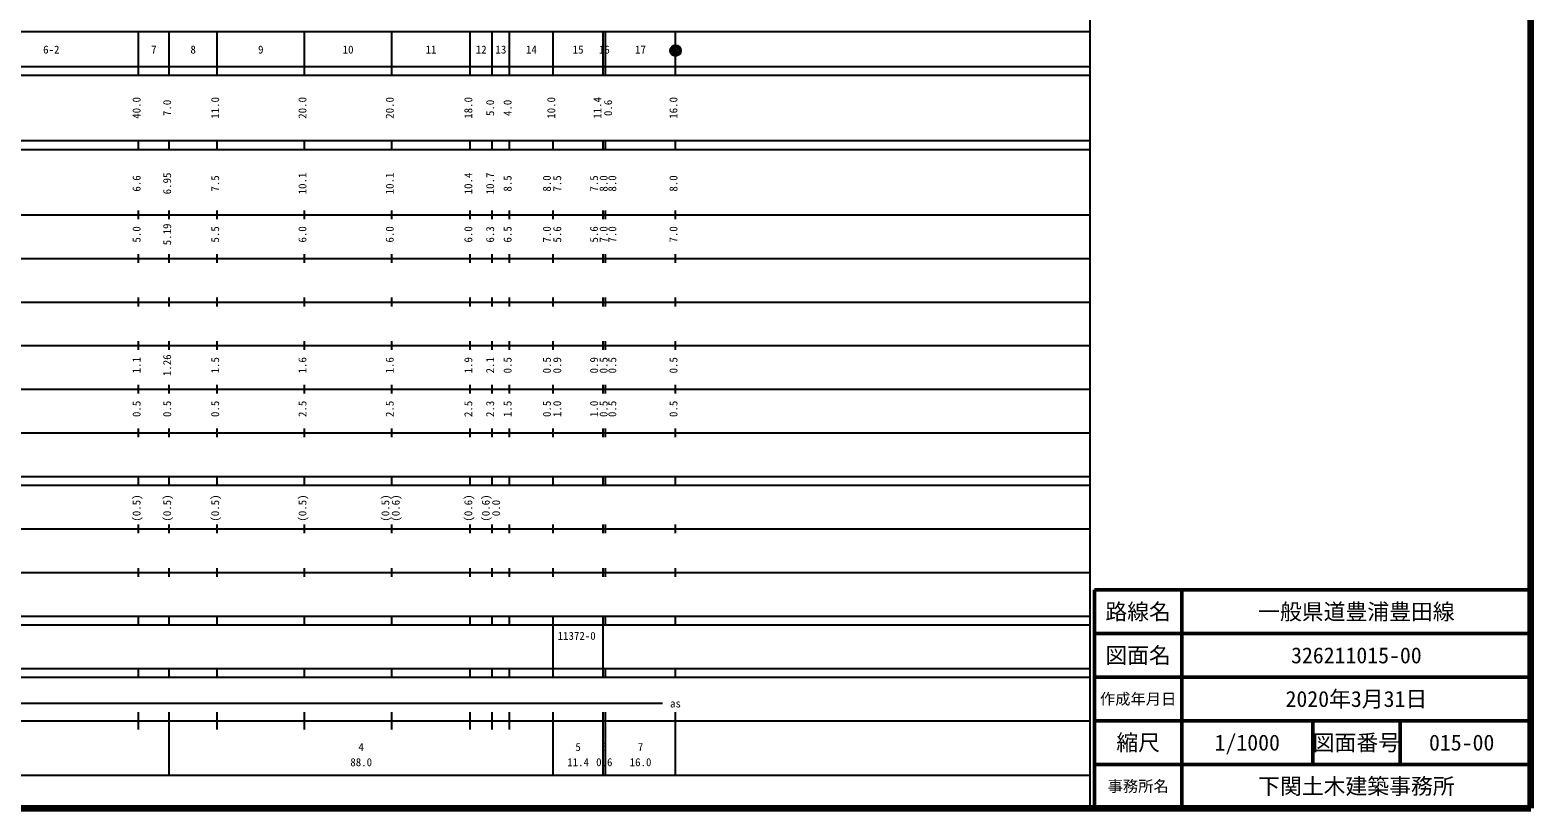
# Model space of a CAD drawing. Units: millimetres on the paper, enlarged 1000 times. Extents: x 40000 to 680000, y 20000 to 380000.
# Drawn here: x 336128 to 680000, y 20000 to 198357 of the extents above; entities that cross this region are included whole.
import ezdxf
from ezdxf.enums import TextEntityAlignment as Align

# ---------------------------------------------------------------- set-up
doc = ezdxf.new("R2010")
doc.units = ezdxf.units.MM
doc.header["$LTSCALE"] = 1000
for name, color, linetype, lineweight in [('M-TTL', 2, 'Continuous', 140), ('M-TTL-BAND', 7, 'Continuous', 25), ('M-TTL-FRAM', 2, 'Continuous', 50), ('M-TTL-LINE', 7, 'Continuous', 50)]:
    doc.layers.add(name, color=color, linetype=linetype, lineweight=lineweight)
doc.layers.add('M-TTL-TXT', color=7, linetype='Continuous')
doc.styles.add('ＭＳ ゴシック', font='')
doc.styles.get('ＭＳ ゴシック').set_extended_font_data('MS Gothic')

msp = doc.modelspace()

# ---------------------------------------------------------------- linework, layer by layer
at = {"layer": 'M-TTL'}
for p, q in [((680000, 20000), (680000, 380000)), ((40000, 20000), (680000, 20000))]:
    msp.add_line(p, q, dxfattribs=at)
at = {"layer": 'M-TTL-BAND'}
for p, q in [((579000, 20000), (579000, 370000)), ((68000, 198000), (579000, 198000)), ((361000, 188000), (361000, 198000)), ((368000, 188000), (368000, 198000)), ((379000, 188000), (379000, 198000)), ((399000, 188000), (399000, 198000)), ((419000, 188000), (419000, 198000)), ((437000, 188000), (437000, 198000)), ((442000, 188000), (442000, 198000)), ((446000, 188000), (446000, 198000)), ((456000, 188000), (456000, 198000)), ((467400, 188000), (467400, 198000)), ((468000, 188000), (468000, 198000)), ((484000, 188000), (484000, 198000)), ((40000, 190000), (579000, 190000)), ((40000, 188000), (579000, 188000)), ((40000, 173000), (579000, 173000)), ((361000, 171000), (361000, 173000)), ((368000, 171000), (368000, 173000)), ((379000, 171000), (379000, 173000)), ((399000, 171000), (399000, 173000)), ((419000, 171000), (419000, 173000)), ((437000, 171000), (437000, 173000)), ((442000, 171000), (442000, 173000)), ((446000, 171000), (446000, 173000)), ((456000, 171000), (456000, 173000)), ((467400, 171000), (467400, 173000)), ((468000, 171000), (468000, 173000)), ((484000, 171000), (484000, 173000)), ((40000, 171000), (579000, 171000)), ((40000, 156000), (579000, 156000)), ((361000, 155000), (361000, 157000)), ((368000, 155000), (368000, 157000)), ((379000, 155000), (379000, 157000)), ((399000, 155000), (399000, 157000)), ((419000, 155000), (419000, 157000)), ((437000, 155000), (437000, 157000)), ((442000, 155000), (442000, 157000)), ((446000, 155000), (446000, 157000)), ((456000, 155000), (456000, 157000)), ((467400, 155000), (467400, 157000)), ((468000, 155000), (468000, 157000)), ((484000, 155000), (484000, 157000)), ((46000, 146000), (579000, 146000)), ((361000, 145000), (361000, 147000)), ((368000, 145000), (368000, 147000)), ((379000, 145000), (379000, 147000)), ((399000, 145000), (399000, 147000)), ((419000, 145000), (419000, 147000)), ((437000, 145000), (437000, 147000)), ((442000, 145000), (442000, 147000)), ((446000, 145000), (446000, 147000)), ((456000, 145000), (456000, 147000)), ((467400, 145000), (467400, 147000)), ((468000, 145000), (468000, 147000)), ((484000, 145000), (484000, 147000)), ((52000, 136000), (579000, 136000)), ((361000, 135000), (361000, 137000)), ((368000, 135000), (368000, 137000)), ((379000, 135000), (379000, 137000)), ((399000, 135000), (399000, 137000)), ((419000, 135000), (419000, 137000)), ((437000, 135000), (437000, 137000)), ((442000, 135000), (442000, 137000)), ((446000, 135000), (446000, 137000)), ((456000, 135000), (456000, 137000)), ((467400, 135000), (467400, 137000)), ((468000, 135000), (468000, 137000)), ((484000, 135000), (484000, 137000)), ((46000, 126000), (579000, 126000)), ((361000, 125000), (361000, 127000)), ((368000, 125000), (368000, 127000)), ((379000, 125000), (379000, 127000)), ((399000, 125000), (399000, 127000)), ((419000, 125000), (419000, 127000)), ((437000, 125000), (437000, 127000)), ((442000, 125000), (442000, 127000)), ((446000, 125000), (446000, 127000)), ((456000, 125000), (456000, 127000)), ((467400, 125000), (467400, 127000)), ((468000, 125000), (468000, 127000)), ((484000, 125000), (484000, 127000)), ((361000, 115000), (361000, 117000)), ((368000, 115000), (368000, 117000)), ((379000, 115000), (379000, 117000)), ((399000, 115000), (399000, 117000)), ((419000, 115000), (419000, 117000)), ((437000, 115000), (437000, 117000)), ((442000, 115000), (442000, 117000)), ((446000, 115000), (446000, 117000)), ((456000, 115000), (456000, 117000)), ((467400, 115000), (467400, 117000)), ((468000, 115000), (468000, 117000)), ((484000, 115000), (484000, 117000)), ((52000, 116000), (579000, 116000)), ((361000, 105000), (361000, 107000)), ((368000, 105000), (368000, 107000)), ((379000, 105000), (379000, 107000)), ((399000, 105000), (399000, 107000)), ((419000, 105000), (419000, 107000)), ((437000, 105000), (437000, 107000)), ((442000, 105000), (442000, 107000)), ((446000, 105000), (446000, 107000)), ((456000, 105000), (456000, 107000)), ((467400, 105000), (467400, 107000)), ((468000, 105000), (468000, 107000)), ((484000, 105000), (484000, 107000)), ((46000, 106000), (579000, 106000)), ((40000, 96000), (579000, 96000)), ((40000, 94000), (579000, 94000)), ((361000, 94000), (361000, 96000)), ((368000, 94000), (368000, 96000)), ((379000, 94000), (379000, 96000)), ((399000, 94000), (399000, 96000)), ((419000, 94000), (419000, 96000)), ((437000, 94000), (437000, 96000)), ((442000, 94000), (442000, 96000)), ((446000, 94000), (446000, 96000)), ((456000, 94000), (456000, 96000)), ((467400, 94000), (467400, 96000)), ((468000, 94000), (468000, 96000)), ((484000, 94000), (484000, 96000)), ((49000, 84000), (579000, 84000)), ((361000, 83000), (361000, 85000)), ((368000, 83000), (368000, 85000)), ((379000, 83000), (379000, 85000)), ((399000, 83000), (399000, 85000)), ((419000, 83000), (419000, 85000)), ((437000, 83000), (437000, 85000)), ((442000, 83000), (442000, 85000)), ((446000, 83000), (446000, 85000)), ((456000, 83000), (456000, 85000)), ((467400, 83000), (467400, 85000)), ((468000, 83000), (468000, 85000)), ((484000, 83000), (484000, 85000)), ((40000, 74000), (579000, 74000)), ((361000, 73000), (361000, 75000)), ((368000, 73000), (368000, 75000)), ((379000, 73000), (379000, 75000)), ((399000, 73000), (399000, 75000)), ((419000, 73000), (419000, 75000)), ((437000, 73000), (437000, 75000)), ((442000, 73000), (442000, 75000)), ((446000, 73000), (446000, 75000)), ((456000, 73000), (456000, 75000)), ((467400, 73000), (467400, 75000)), ((468000, 73000), (468000, 75000)), ((484000, 73000), (484000, 75000)), ((40000, 64000), (579000, 64000)), ((40000, 62000), (579000, 62000)), ((361000, 62000), (361000, 64000)), ((368000, 62000), (368000, 64000)), ((379000, 62000), (379000, 64000)), ((399000, 62000), (399000, 64000)), ((419000, 62000), (419000, 64000)), ((437000, 62000), (437000, 64000)), ((442000, 62000), (442000, 64000)), ((446000, 62000), (446000, 64000)), ((456000, 62000), (456000, 64000)), ((456000, 52000), (456000, 62000)), ((467400, 62000), (467400, 64000)), ((467400, 52000), (467400, 62000)), ((468000, 62000), (468000, 64000)), ((484000, 62000), (484000, 64000)), ((40000, 52000), (579000, 52000)), ((361000, 50000), (361000, 52000)), ((368000, 50000), (368000, 52000)), ((379000, 50000), (379000, 52000)), ((399000, 50000), (399000, 52000)), ((419000, 50000), (419000, 52000)), ((437000, 50000), (437000, 52000)), ((442000, 50000), (442000, 52000)), ((446000, 50000), (446000, 52000)), ((456000, 50000), (456000, 52000)), ((467400, 50000), (467400, 52000)), ((468000, 50000), (468000, 52000)), ((484000, 50000), (484000, 52000)), ((40000, 50000), (579000, 50000)), ((71000, 44000), (481000, 44000)), ((361000, 38000), (361000, 42000)), ((368000, 27500), (368000, 42000)), ((379000, 38000), (379000, 42000)), ((399000, 38000), (399000, 42000)), ((419000, 38000), (419000, 42000)), ((437000, 38000), (437000, 42000)), ((442000, 38000), (442000, 42000)), ((446000, 38000), (446000, 42000)), ((456000, 27500), (456000, 42000)), ((467400, 27500), (467400, 42000)), ((468000, 27500), (468000, 42000)), ((484000, 27500), (484000, 42000)), ((40000, 40000), (579000, 40000)), ((68000, 27500), (579000, 27500))]:
    msp.add_line(p, q, dxfattribs=at)
for radius in [1250, 900, 500, 150]:
    msp.add_circle((484016, 193643), radius, dxfattribs=at)
at = {"layer": 'M-TTL-FRAM'}
for p, q in [((680000, 70000), (580000, 70000)), ((580000, 70000), (580000, 20000))]:
    msp.add_line(p, q, dxfattribs=at)
at = {"layer": 'M-TTL-LINE'}
for p, q in [((600000, 70000), (600000, 20000)), ((680000, 60000), (580000, 60000)), ((680000, 50000), (580000, 50000)), ((680000, 40000), (580000, 40000)), ((630000, 40000), (630000, 30000)), ((650000, 40000), (650000, 30000)), ((680000, 30000), (580000, 30000))]:
    msp.add_line(p, q, dxfattribs=at)

# ---------------------------------------------------------------- texts
at = {"layer": 'M-TTL-BAND', "style": 'ＭＳ ゴシック'}
for s, p in [('6-2', (341000, 192405)), ('7', (364500, 192405)), ('8', (373500, 192405)), ('9', (389000, 192405)), ('10', (409000, 192405)), ('11', (428000, 192405)), ('12', (439500, 192405)), ('13', (444000, 192405)), ('14', (451000, 192405)), ('15', (461700, 192405)), ('16', (467700, 192405)), ('17', (476000, 192405)), ('as', (484000, 42500)), ('4', (412000, 32523)), ('5', (461700, 32523)), ('6', (467700, 32523)), ('7', (476000, 32523)), ('88.0', (412000, 29033)), ('11.4', (461700, 29033)), ('0.6', (467700, 29033)), ('16.0', (476000, 29033))]:
    msp.add_text(s, height=1833, dxfattribs=at).set_placement(p, align=Align.BOTTOM_CENTER)
for s, p in [('40.0', (362000, 180500)), ('11.0', (380000, 180500)), ('20.0', (400000, 180500)), ('20.0', (420000, 180500)), ('18.0', (438000, 180500)), ('10.0', (457000, 180500)), ('11.4', (467572, 180500)), ('16.0', (485000, 180500)), ('7.0', (369000, 180500)), ('5.0', (443000, 180500)), ('4.0', (447000, 180500)), ('0.6', (470026, 180500)), ('6.95', (369000, 163174)), ('10.1', (400000, 163174)), ('10.1', (420000, 163174)), ('10.4', (438000, 163174)), ('10.7', (443000, 163174)), ('6.6', (362000, 163174)), ('7.5', (380000, 163174)), ('8.5', (447000, 163174)), ('8.0', (456000, 163174)), ('7.5', (458370, 163174)), ('7.5', (466808, 163174)), ('8.0', (469000, 163174)), ('8.0', (470980, 163174)), ('8.0', (485000, 163174)), ('5.0', (362000, 151500)), ('5.19', (369000, 151500)), ('5.5', (380000, 151500)), ('6.0', (400000, 151500)), ('6.0', (420000, 151500)), ('6.0', (438000, 151500)), ('6.3', (443000, 151500)), ('6.5', (447000, 151500)), ('7.0', (456000, 151500)), ('5.6', (458370, 151500)), ('5.6', (466808, 151500)), ('7.0', (469000, 151500)), ('7.0', (470980, 151500)), ('7.0', (485000, 151500)), ('1.26', (369000, 121500)), ('1.1', (362000, 121500)), ('1.5', (380000, 121500)), ('1.6', (400000, 121500)), ('1.6', (420000, 121500)), ('1.9', (438000, 121500)), ('2.1', (443000, 121500)), ('0.5', (447000, 121500)), ('0.5', (456000, 121500)), ('0.9', (458370, 121500)), ('0.9', (466808, 121500)), ('0.5', (469000, 121500)), ('0.5', (470980, 121500)), ('0.5', (485000, 121500)), ('0.5', (362000, 111500)), ('0.5', (369000, 111500)), ('0.5', (380000, 111500)), ('2.5', (400000, 111500)), ('2.5', (420000, 111500)), ('2.5', (438000, 111500)), ('2.3', (443000, 111500)), ('1.5', (447000, 111500)), ('0.5', (456000, 111500)), ('1.0', (458370, 111500)), ('1.0', (466808, 111500)), ('0.5', (469000, 111500)), ('0.5', (470980, 111500)), ('0.5', (485000, 111500)), ('(0.5)', (362000, 88764)), ('(0.5)', (369000, 88764)), ('(0.5)', (380000, 88764)), ('(0.5)', (400000, 88764)), ('(0.5)', (419000, 88764)), ('(0.6)', (421370, 88764)), ('(0.6)', (438000, 88764)), ('(0.6)', (442000, 88764)), ('0.0', (444370, 88764))]:
    msp.add_text(s, height=1833, rotation=90, dxfattribs=at).set_placement(p, align=Align.BOTTOM_CENTER)
msp.add_text('11372-0', height=1833, dxfattribs=at).set_placement((457000, 58000), align=Align.BOTTOM_LEFT)
at = {"layer": 'M-TTL-TXT', "style": 'ＭＳ ゴシック'}
for s, height, p in [('路線名', 3666, (590000, 65000)), ('路線名', 3666, (590000, 65000)), ('一般県道豊浦豊田線', 3666, (640000, 65000)), ('図面名', 3666, (590000, 55000)), ('図面名', 3666, (590000, 55000)), ('326211015-00', 3666, (640000, 55000)), ('作成年月日', 2566, (590000, 45000)), ('作成年月日', 2566, (590000, 45000)), ('2020年3月31日', 3666, (640000, 45000)), ('縮尺', 3666, (590000, 35000)), ('縮尺', 3666, (590000, 35000)), ('1/1000', 3666, (615000, 35000)), ('図面番号', 3666, (640000, 35000)), ('図面番号', 3666, (640000, 35000)), ('015-00', 3666, (664125, 35000)), ('事務所名', 2566, (590000, 25000)), ('事務所名', 2566, (590000, 25000)), ('下関土木建築事務所', 3666, (640000, 25000))]:
    msp.add_text(s, height=height, dxfattribs=at).set_placement(p, align=Align.MIDDLE_CENTER)

doc.saveas('drawing.dxf')
